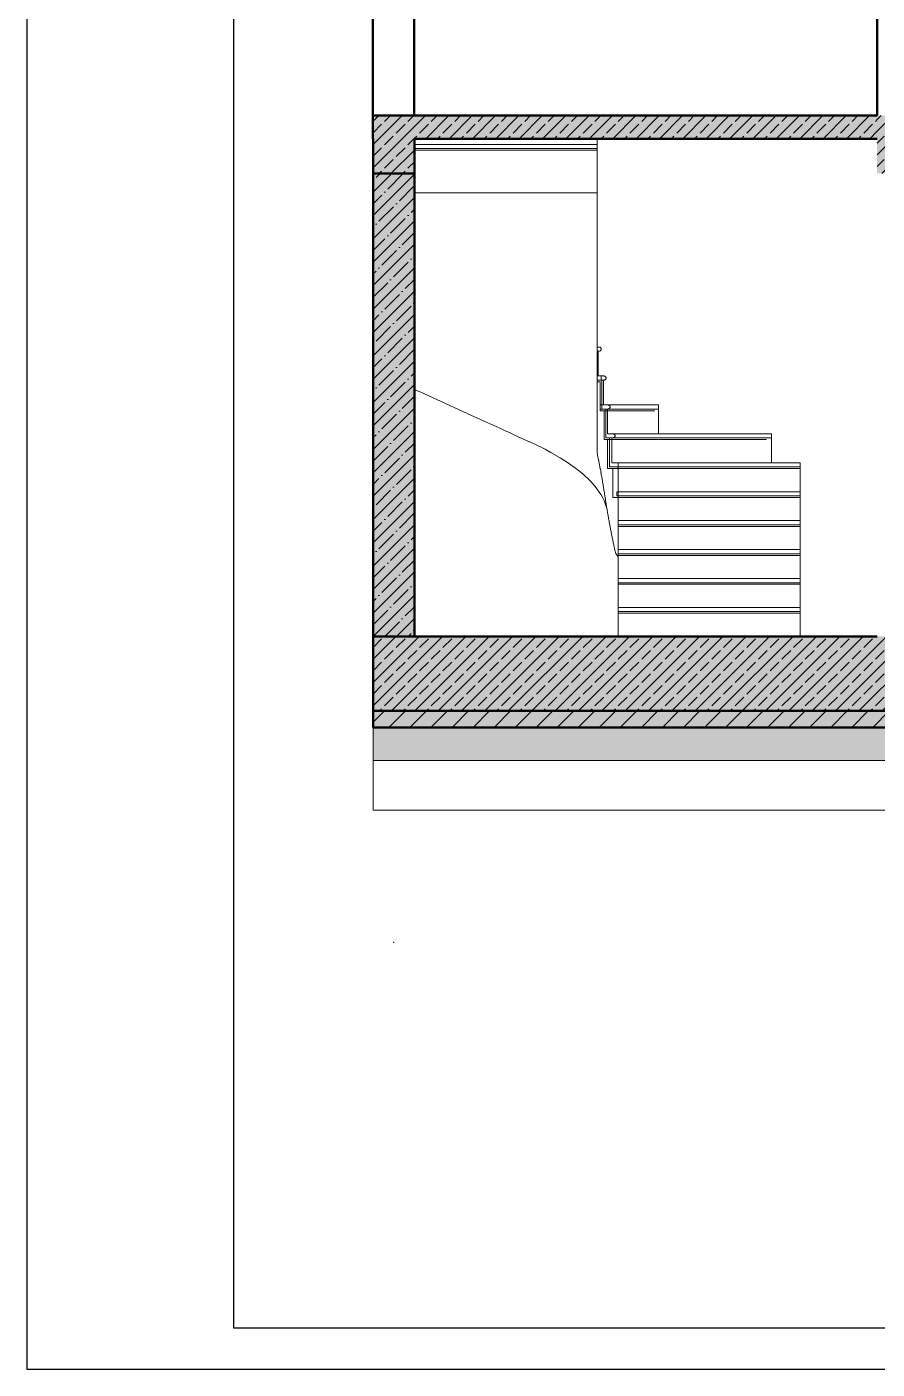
# Model space of a CAD drawing. Extents: x 1230 to 178568, y -18317 to 36108.
# Drawn here: x 157568 to 162713, y -18317 to -10199 of the extents above; entities that cross this region are included whole.
import ezdxf

# ---------------------------------------------------------------- set-up
doc = ezdxf.new("R2010")
doc.units = 0
doc.header["$LTSCALE"] = 5
doc.header["$MEASUREMENT"] = 0
doc.linetypes.add('- Осеви линии', pattern=[670.277762, 317.5, -176.388889, 0, -176.388874])
for name, color, linetype in [('1 _ Греди - Основни.Structural - Bearing', 7, 'Continuous'), ('1 _ Плочи - Основни.Structural - Bearing', 7, 'Continuous'), ('4 _ - Фрагмент - Чертежи.2D Elements', 7, 'Continuous'), ('6 _ - Конструктивни оси.Dimensioning', 7, 'Continuous'), ('7 _ - Основни елементи.2D Elements', 7, 'Continuous'), ('A-Furniture', 7, 'Continuous'), ('Structural - Bearing', 7, 'Continuous'), ('Structural - Stair & Railing', 7, 'Continuous')]:
    doc.layers.add(name, color=color, linetype=linetype)
doc.layers.add('stolboviii', color=12, linetype='Continuous', lineweight=40)
pattern_1 = [(45, (161677.34, -10735.72), (-70.7107, 70.7107), []), (45, (161641.99, -10700.36), (-70.7107, 70.7107), [75, -25])]

msp = doc.modelspace()

# ---------------------------------------------------------------- hatches: boundary and pattern name
at = {"linetype": 'Continuous', "lineweight": 15}
msp.add_hatch(color=9, dxfattribs=at).paths.add_polyline_path([(166563.3, -14335.7), (159663.3, -14335.7), (159663.3, -14435.7), (166563.3, -14435.7)])
at = {"linetype": 'Continuous', "lineweight": 15, "true_color": 0x3e3e3e}
h = msp.add_hatch(dxfattribs=at)
h.set_pattern_fill('MASONRY_BLOCK_0001', color=250, scale=499.999999, style=0, pattern_type=2)
h.set_pattern_definition([(45, (161677.345, -10735.72), (-63.6396, 63.6396), [])])
h.paths.add_polyline_path([(166563.3, -14335.7), (159663.3, -14335.7), (159663.3, -14435.7), (166563.3, -14435.7)])
at = {"linetype": 'Continuous', "lineweight": 20, "ltscale": 0.01, "true_color": 0x4e4e4e}
h = msp.add_hatch(dxfattribs=at)
h.set_pattern_fill('GRAVEL', color=251, scale=200)
h.set_pattern_definition([(228.0128, (159807.326, -14435.716), (-1600, -1800), [26.907, -2663.8176]), (184.96974, (159789.326, -14455.716), (2400, 200), [46.1736, -4571.185]), (132.51045, (159743.326, -14459.716), (2000, -2200), [32.5576, -3223.2065]), (267.27369, (159665.326, -14509.716), (200, 4000), [42.0476, -4162.7116]), (292.83365, (159663.326, -14551.716), (-1000, 2400), [41.231, -4081.8746]), (357.27369, (159679.326, -14589.716), (-4000, 200), [42.0476, -4162.7116]), (37.69424, (159721.326, -14591.7156), (-2600, -2000), [55.6058, -5504.9697]), (72.25533, (159765.326, -14557.7156), (1400, 4400), [52.4976, -5197.2643]), (121.42957, (159781.326, -14507.716), (-1600, 2600), [42.19, -4176.8146]), (175.23636, (159759.326, -14471.716), (2200, -200), [48.1664, -2360.1525]), (222.39744, (159711.326, -14467.7156), (-2400, -2200), [62.2896, -6166.675]), (138.81407, (159863.326, -14511.716), (-1400, 1200), [21.26, -2104.769]), (171.46923, (159847.326, -14497.716), (2600, -400), [40.4474, -4004.3023]), (225, (159807.33, -14491.72), (-2e-14, -200), [28.284, -254.5585]), (203.1986, (159793.326, -14467.716), (1000, 400), [15.2316, -1507.923]), (291.8014, (159779.326, -14473.716), (-200, 600), [21.5406, -1055.4924]), (30.96376, (159787.326, -14493.716), (600, 400), [34.986, -1131.2046]), (161.565, (159817.326, -14475.716), (400, -200), [25.298, -607.1573]), (16.38954, (159663.326, -14473.716), (2000, 600), [35.44, -3508.569]), (70.34618, (159697.326, -14463.716), (-800, -2200), [29.732, -2943.4815]), (293.1986, (159817.326, -14435.716), (-400, 1000), [30.463, -1492.6916]), (343.61046, (159829.326, -14463.716), (-2000, 600), [35.44, -3508.569]), (339.44395, (159663.326, -14597.716), (-1000, 400), [34.176, -1674.6247]), (294.77514, (159695.326, -14609.716), (-1000, 2200), [28.6356, -2834.9286]), (66.8014, (159819.326, -14635.716), (400, 1000), [30.463, -1492.6916]), (17.35402, (159831.326, -14607.716), (-2600, -800), [33.5262, -3319.0847]), (69.44395, (159721.326, -14635.716), (-400, -1000), [17.088, -1691.7127]), (101.3099, (159807.326, -14635.716), (-200, 800), [10.198, -1009.606]), (165.96376, (159805.326, -14625.716), (600, -200), [41.231, -783.39]), (186.009, (159765.326, -14615.716), (2000, 200), [38.21, -3782.7846]), (303.6901, (159787.326, -14511.716), (-200, 400), [28.8444, -692.266]), (353.15723, (159803.326, -14535.7156), (3400, -400), [50.3588, -4985.5125]), (60.9454, (159853.326, -14541.716), (-800, -1400), [20.591, -2038.535]), (90, (159863.33, -14523.72), (-200, 200), [12, -188]), (120.25644, (159761.326, -14609.716), (800, -1400), [27.785, -2750.704]), (48.01279, (159747.326, -14585.716), (1600, 1800), [53.8144, -2636.9104]), (0, (159783.33, -14545.72), (200, 200), [52, -148]), (325.30485, (159835.326, -14545.716), (2000, -1400), [31.623, -3130.655]), (254.0546, (159861.326, -14563.716), (-200, -800), [29.1204, -1426.9016]), (207.64598, (159853.326, -14591.716), (-3800, -2000), [47.413, -4693.895]), (175.42608, (159811.326, -14613.7156), (-2600, 200), [50.1598, -4965.8147])])
h.paths.add_polyline_path([(166563.7, -14435.7), (159663.3, -14435.7), (159663.3, -14635.7), (166563.7, -14635.7)])
at = {"layer": '1 _ Греди - Основни.Structural - Bearing', "linetype": 'Continuous', "lineweight": 15}
for points in [[(159913.3, -10735.7), (159663.3, -10735.7), (159663.3, -11085.7), (159913.3, -11085.7)], [(162963.3, -10735.7), (162713.3, -10735.7), (162713.3, -11085.7), (162963.3, -11085.7)]]:
    msp.add_hatch(color=9, dxfattribs=at).paths.add_polyline_path(points)
at = {"layer": '1 _ Греди - Основни.Structural - Bearing', "linetype": 'Continuous', "lineweight": 13, "true_color": 0x2b2b2b}
h = msp.add_hatch(dxfattribs=at)
h.set_pattern_fill('1_СТОМАНОБЕТОН_0001', color=250, scale=499.999999, style=0, pattern_type=2)
h.set_pattern_definition(pattern_1)
h.paths.add_polyline_path([(159913.3, -10735.7), (159663.3, -10735.7), (159663.3, -11085.7), (159913.3, -11085.7)])
h = msp.add_hatch(dxfattribs=at)
h.set_pattern_fill('1_СТОМАНОБЕТОН_0001', color=250, scale=499.999999, style=0, pattern_type=2)
h.set_pattern_definition(pattern_1)
h.paths.add_polyline_path([(162963.3, -10735.7), (162713.3, -10735.7), (162713.3, -11085.7), (162963.3, -11085.7)])
at = {"layer": '1 _ Плочи - Основни.Structural - Bearing', "linetype": 'Continuous', "lineweight": 15}
for points in [[(159913.3, -10735.7), (159913.3, -10875.7), (162713.3, -10875.7), (162713.3, -10735.7)], [(159913.3, -12160.7), (159913.3, -12135.7), (159913.3, -11085.7), (159663.3, -11085.7), (159663.3, -13885.7), (159913.3, -13885.7), (159913.3, -12518.1), (159913.3, -12345.7)]]:
    msp.add_hatch(color=9, dxfattribs=at).paths.add_polyline_path(points)
at = {"layer": '1 _ Плочи - Основни.Structural - Bearing', "linetype": 'Continuous', "lineweight": 13, "true_color": 0x2b2b2b}
h = msp.add_hatch(dxfattribs=at)
h.set_pattern_fill('1_СТОМАНОБЕТОН_0001', color=250, scale=499.999999, style=0, pattern_type=2)
h.set_pattern_definition(pattern_1)
h.paths.add_polyline_path([(159913.3, -10735.7), (159913.3, -10875.7), (162713.3, -10875.7), (162713.3, -10735.7)])
h = msp.add_hatch(dxfattribs=at)
h.set_pattern_fill('ANSI35', color=250, scale=400, style=0)
h.set_pattern_definition([(45, (159663.33, -13885.72), (-70.7107, 70.7107), []), (45, (159734.04, -13885.72), (-70.7107, 70.7107), [125, -25, 0, -25])])
h.paths.add_polyline_path([(159913.3, -11085.7), (159663.3, -11085.7), (159663.3, -13885.7), (159913.3, -13885.7), (159913.3, -12518.1), (159913.3, -12345.7), (159913.3, -12160.7), (159913.3, -12135.7)])
at = {"layer": 'A-Furniture', "linetype": 'Continuous', "lineweight": 0, "true_color": 0xeaeaea}
msp.add_hatch(color=254, dxfattribs=at).paths.add_polyline_path([(166563.7, -14635.7), (166563.7, -14435.7), (159663.3, -14435.7), (159663.3, -14635.7)])
at = {"layer": 'Structural - Bearing', "linetype": 'Continuous', "lineweight": 15}
msp.add_hatch(color=9, dxfattribs=at).paths.add_polyline_path([(159663.3, -13885.7), (159663.3, -14335.7), (166563.3, -14335.7), (166563.3, -13885.7)])
at = {"layer": 'Structural - Bearing', "linetype": 'Continuous', "lineweight": 13, "true_color": 0x2b2b2b}
h = msp.add_hatch(dxfattribs=at)
h.set_pattern_fill('1_СТОМАНОБЕТОН_0001', color=250, scale=499.999999, style=0, pattern_type=2)
h.set_pattern_definition(pattern_1)
h.paths.add_polyline_path([(159663.3, -13885.7), (159663.3, -14335.7), (166563.3, -14335.7), (166563.3, -13885.7)])

# ---------------------------------------------------------------- linework, layer by layer
at = {"color": 7, "linetype": 'Continuous', "lineweight": 50, "ltscale": 10, "flags": 128}
msp.add_lwpolyline([(166563.3, -14335.7), (159663.3, -14335.7), (159663.3, -14435.7), (166563.3, -14435.7)], close=True, dxfattribs=at)
at = {"layer": '1 _ Греди - Основни.Structural - Bearing', "color": 7, "linetype": 'Continuous', "lineweight": 50, "ltscale": 10}
for p, q in [((159912.9, -10735.7), (159663.3, -10735.7)), ((159913.3, -10735.7), (159912.9, -10735.7)), ((159663.3, -10875.7), (159663.3, -11085.7)), ((159913.3, -10875.7), (159913.3, -11085.7)), ((159913.3, -11085.7), (159663.3, -11085.7))]:
    msp.add_line(p, q, dxfattribs=at)
at = {"layer": '1 _ Плочи - Основни.Structural - Bearing', "color": 7, "linetype": 'Continuous', "lineweight": 50, "ltscale": 10}
for p, q in [((159662.9, -10735.7), (159662.9, -10875.7)), ((159663.3, -10735.7), (159662.9, -10735.7)), ((161012.9, -10735.7), (159913.3, -10735.7)), ((161172.9, -10735.7), (161012.9, -10735.7)), ((162712.9, -10735.7), (161172.9, -10735.7)), ((162713.3, -10735.7), (162712.9, -10735.7)), ((159663.3, -10875.7), (159662.9, -10875.7)), ((162713.3, -10875.7), (159913.3, -10875.7))]:
    msp.add_line(p, q, dxfattribs=at)
at = {"layer": '4 _ - Фрагмент - Чертежи.2D Elements', "color": 7, "linetype": 'Continuous', "lineweight": 25, "ltscale": 0.01}
msp.add_lwpolyline([(178568.5, -3467.1), (157568.5, -3467.1), (157568.5, -18317.1), (178568.5, -18317.1)], close=True, dxfattribs=at)
at = {"layer": '4 _ - Фрагмент - Чертежи.2D Elements', "linetype": 'Continuous', "lineweight": 25, "ltscale": 0.01}
msp.add_lwpolyline([(158818.5, -18067.1), (178318.5, -18067.1), (178318.5, -3717.1), (158818.5, -3717.1)], close=True, dxfattribs=at)
at = {"layer": '6 _ - Конструктивни оси.Dimensioning', "color": 250, "linetype": '- Осеви линии', "lineweight": 20, "ltscale": 10, "true_color": 0x3e3e3e}
msp.add_point((159787.9, -15735.7), dxfattribs=at)
msp.add_point((159787.9, -15735.7), dxfattribs=at)
msp.add_point((159787.9, -15735.7), dxfattribs=at)
msp.add_point((159787.9, -15735.7), dxfattribs=at)
at = {"layer": '7 _ - Основни елементи.2D Elements', "linetype": 'Continuous', "lineweight": 13, "ltscale": 10, "flags": 128}
for points in [[(161390.7, -12485.7), (161390.7, -12660.7)], [(162073.1, -12660.7), (162073.1, -12835.7)]]:
    msp.add_lwpolyline(points, dxfattribs=at)
at = {"layer": 'A-Furniture', "color": 250, "linetype": 'Continuous', "lineweight": 20, "ltscale": 10, "true_color": 0x3e3e3e, "flags": 128}
msp.add_lwpolyline([(166563.7, -14635.7), (159663.3, -14635.7), (159663.3, -14435.7), (166563.7, -14435.7)], close=True, dxfattribs=at)
at = {"layer": 'A-Furniture', "color": 253, "linetype": 'Continuous', "lineweight": 15, "ltscale": 10, "flags": 128}
msp.add_lwpolyline([(166563.7, -14935.7), (159663.3, -14935.7), (159663.3, -14635.7), (166563.7, -14635.7)], close=True, dxfattribs=at)
at = {"layer": 'stolboviii', "linetype": 'Continuous', "lineweight": 50}
for p, q in [((159662.9, -8185.7), (159662.9, -10735.7)), ((159912.9, -8185.7), (159912.9, -10735.7)), ((162712.9, -8185.7), (162712.9, -10735.7)), ((159663.3, -11085.7), (159663.3, -13885.7)), ((159913.3, -11085.7), (159913.3, -13885.7))]:
    msp.add_line(p, q, dxfattribs=at)
at = {"layer": 'Structural - Bearing', "color": 251, "linetype": 'Continuous', "lineweight": 20, "ltscale": 10, "true_color": 0x6a6a6a}
for p, q in [((159918.3, -10875.7), (159918.3, -10945.7)), ((159918.3, -12394.5), (159918.3, -13885.7))]:
    msp.add_line(p, q, dxfattribs=at)
at = {"layer": 'Structural - Bearing', "color": 7, "linetype": 'Continuous', "lineweight": 50, "ltscale": 10}
for p, q in [((159663.3, -13885.7), (159663.3, -14335.7)), ((159913.3, -13885.7), (159663.3, -13885.7)), ((162713.3, -13885.7), (159913.3, -13885.7)), ((166563.3, -14335.7), (159663.3, -14335.7))]:
    msp.add_line(p, q, dxfattribs=at)
at = {"layer": 'Structural - Stair & Railing', "linetype": 'Continuous', "lineweight": 15, "ltscale": 10}
for p, q in [((159918.3, -10875.7), (159918.3, -10910.7)), ((161018.3, -10875.7), (161018.3, -10910.7)), ((159918.3, -10935.7), (159918.3, -10910.7)), ((159918.3, -10910.7), (161018.3, -10910.7)), ((159918.3, -10935.7), (159918.3, -10945.7)), ((159918.3, -10935.7), (161018.3, -10935.7)), ((161018.3, -10935.7), (161018.3, -10910.7)), ((161018.3, -10935.7), (161018.3, -10945.7)), ((161018.3, -12135.7), (161028.9, -12135.7)), ((161018.3, -12160.7), (161025.7, -12160.7)), ((161028.9, -12160.7), (161018.3, -12160.7)), ((161025.7, -12310.7), (161025.7, -12160.7)), ((161025.7, -12160.7), (161028.9, -12160.7)), ((161028.9, -12135.7), (161031.6, -12135.9)), ((161031.6, -12160.5), (161028.9, -12160.7)), ((161031.6, -12135.9), (161034.2, -12136.5)), ((161034.2, -12160), (161031.6, -12160.5)), ((161034.2, -12136.5), (161036.6, -12137.4)), ((161036.6, -12159), (161034.2, -12160)), ((161036.6, -12137.4), (161038.9, -12138.6)), ((161038.9, -12157.8), (161036.6, -12159)), ((161038.9, -12138.6), (161040.8, -12140.2)), ((161040.8, -12156.3), (161038.9, -12157.8)), ((161040.8, -12140.2), (161042.3, -12142)), ((161042.3, -12154.5), (161040.8, -12156.3)), ((161042.3, -12142), (161043.3, -12143.7)), ((161043.3, -12152.8), (161042.3, -12154.5)), ((161043.3, -12152.8), (161043.3, -12143.7)), ((161043.3, -12143.7), (161043.5, -12143.9)), ((161043.5, -12152.5), (161043.3, -12152.8)), ((161043.5, -12143.9), (161044.2, -12146)), ((161044.2, -12150.4), (161043.5, -12152.5)), ((161044.2, -12146), (161044.4, -12148.2)), ((161044.4, -12148.2), (161044.2, -12150.4)), ((161018.3, -12310.7), (161043.3, -12310.7)), ((161018.3, -12310.7), (161025.7, -12310.7)), ((161018.3, -12335.7), (161043.3, -12335.7)), ((161025.7, -12310.7), (161043.3, -12310.7)), ((161043.3, -12310.7), (161060.1, -12310.7)), ((161043.3, -12335.7), (161043.3, -12310.7)), ((161043.3, -12335.7), (161057.6, -12335.7)), ((161043.3, -12335.7), (161047.4, -12335.7)), ((161060.1, -12335.7), (161043.3, -12335.7)), ((161043.3, -12335.7), (161047.4, -12335.7)), ((161047.4, -12335.7), (161047.4, -12485.7)), ((161057.6, -12485.7), (161057.6, -12335.7)), ((161057.6, -12335.7), (161060.1, -12335.7)), ((161060.1, -12310.7), (161062.3, -12310.9)), ((161062.3, -12335.5), (161060.1, -12335.7)), ((161062.3, -12310.9), (161064.5, -12311.5)), ((161064.5, -12335), (161062.3, -12335.5)), ((161064.5, -12311.5), (161066.5, -12312.4)), ((161066.5, -12334), (161064.5, -12335)), ((161066.5, -12312.4), (161068.3, -12313.6)), ((161068.3, -12332.8), (161066.5, -12334)), ((161068.3, -12313.6), (161069.9, -12315.2)), ((161069.9, -12331.3), (161068.3, -12332.8)), ((161069.9, -12315.2), (161071.1, -12317)), ((161071.1, -12329.5), (161069.9, -12331.3)), ((161071.1, -12317), (161072.1, -12318.9)), ((161072.1, -12327.5), (161071.1, -12329.5)), ((161072.1, -12318.9), (161072.7, -12321)), ((161072.7, -12325.4), (161072.1, -12327.5)), ((161072.7, -12321), (161072.9, -12323.2)), ((161072.9, -12323.2), (161072.7, -12325.4)), ((161037.2, -12485.7), (161057.6, -12485.7)), ((161047.4, -12510.7), (161047.4, -12485.7)), ((161057.6, -12485.7), (161084.1, -12485.7)), ((161390.7, -12485.7), (161084.1, -12485.7)), ((161084.1, -12485.7), (161086.4, -12485.9)), ((161086.4, -12485.9), (161088.6, -12486.5)), ((161088.6, -12486.5), (161090.6, -12487.4)), ((161090.6, -12487.4), (161092.5, -12488.6)), ((161092.5, -12488.6), (161094.1, -12490.2)), ((161094.1, -12490.2), (161095.4, -12492)), ((161095.4, -12492), (161096.3, -12493.9)), ((161096.3, -12493.9), (161096.9, -12496)), ((161096.9, -12500.4), (161096.3, -12502.5)), ((161096.9, -12496), (161097.1, -12498.2)), ((161097.1, -12498.2), (161096.9, -12500.4)), ((161037.2, -12510.7), (161047.4, -12510.7)), ((161047.4, -12510.7), (161071.1, -12510.7)), ((161071.1, -12510.7), (161071.1, -12660.7)), ((161081.5, -12510.7), (161071.1, -12510.7)), ((161081.5, -12660.7), (161081.5, -12510.7)), ((161084.1, -12510.7), (161081.5, -12510.7)), ((161081.5, -12510.7), (161084.1, -12510.7)), ((161086.4, -12510.5), (161084.1, -12510.7)), ((161084.1, -12510.7), (161390.7, -12510.7)), ((161088.6, -12510), (161086.4, -12510.5)), ((161090.6, -12509), (161088.6, -12510)), ((161092.5, -12507.8), (161090.6, -12509)), ((161094.1, -12506.3), (161092.5, -12507.8)), ((161095.4, -12504.5), (161094.1, -12506.3)), ((161096.3, -12502.5), (161095.4, -12504.5)), ((161071.1, -12685.7), (161071.1, -12660.7)), ((161081.5, -12660.7), (161111.3, -12660.7)), ((161388.1, -12660.7), (161081.5, -12660.7)), ((162073.1, -12660.7), (161111.3, -12660.7)), ((161111.3, -12660.7), (161114.2, -12660.9)), ((161114.2, -12660.9), (161117, -12661.5)), ((161117, -12661.5), (161119.7, -12662.4)), ((161119.7, -12662.4), (161122, -12663.6)), ((161122, -12663.6), (161124.1, -12665.2)), ((161071.1, -12685.7), (161094.7, -12685.7)), ((161111.3, -12685.7), (161071.1, -12685.7)), ((161094.7, -12685.7), (161094.7, -12835.7)), ((161108, -12685.7), (161094.7, -12685.7)), ((161108, -12835.7), (161108, -12685.7)), ((161111.3, -12685.7), (161108, -12685.7)), ((161108, -12685.7), (161111.3, -12685.7)), ((161114.2, -12685.5), (161111.3, -12685.7)), ((161111.3, -12685.7), (162073.1, -12685.7)), ((161117, -12685), (161114.2, -12685.5)), ((161119.7, -12684), (161117, -12685)), ((161122, -12682.8), (161119.7, -12684)), ((161124.1, -12681.3), (161122, -12682.8)), ((161124.1, -12665.2), (161125.7, -12667)), ((161125.7, -12679.5), (161124.1, -12681.3)), ((161125.7, -12667), (161127, -12668.9)), ((161127, -12677.5), (161125.7, -12679.5)), ((161127, -12668.9), (161127.7, -12671)), ((161127.7, -12675.4), (161127, -12677.5)), ((161127.7, -12671), (161128, -12673.2)), ((161128, -12673.2), (161127.7, -12675.4)), ((161094.7, -12860.7), (161094.7, -12835.7)), ((161094.7, -12860.7), (161147.1, -12860.7)), ((161108, -12835.7), (161147.1, -12835.7)), ((161147.1, -12835.7), (161108, -12835.7)), ((162247.1, -12835.7), (161147.1, -12835.7)), ((161147.1, -12835.7), (161147.1, -12835.9)), ((161147.1, -12835.9), (161147.1, -12836.5)), ((161147.1, -12836.5), (161147.1, -12837.4)), ((161147.1, -12837.4), (161147.1, -12838.6)), ((161147.1, -12838.6), (161147.1, -12840.2)), ((161147.1, -12840.2), (161147.1, -12842)), ((161147.1, -12842), (161147.1, -12843.9)), ((161147.1, -12843.9), (161147.1, -12846)), ((161147.1, -12846), (161147.1, -12848.2)), ((161147.1, -12848.2), (161147.1, -12850.4)), ((161147.1, -12850.4), (161147.1, -12852.5)), ((161147.1, -12852.5), (161147.1, -12854.5)), ((161147.1, -12854.5), (161147.1, -12856.3)), ((161147.1, -12856.3), (161147.1, -12857.8)), ((161147.1, -12857.8), (161147.1, -12859)), ((161147.1, -12859), (161147.1, -12860)), ((161147.1, -12860), (161147.1, -12860.5)), ((161147.1, -12860.5), (161147.1, -12860.7)), ((161147.1, -13010.7), (161147.1, -12860.7)), ((162247.1, -12860.7), (161147.1, -12860.7)), ((161147.1, -12860.7), (162247.1, -12860.7)), ((162247.1, -12835.9), (162247.1, -12835.7)), ((162247.1, -12836.5), (162247.1, -12835.9)), ((162247.1, -12837.4), (162247.1, -12836.5)), ((162247.1, -12838.6), (162247.1, -12837.4)), ((162247.1, -12840.2), (162247.1, -12838.6)), ((162247.1, -12842), (162247.1, -12840.2)), ((162247.1, -12843.9), (162247.1, -12842)), ((162247.1, -12846), (162247.1, -12843.9)), ((162247.1, -12848.2), (162247.1, -12846)), ((162247.1, -12850.4), (162247.1, -12848.2)), ((162247.1, -12852.5), (162247.1, -12850.4)), ((162247.1, -12854.5), (162247.1, -12852.5)), ((162247.1, -12856.3), (162247.1, -12854.5)), ((162247.1, -12857.8), (162247.1, -12856.3)), ((162247.1, -12859), (162247.1, -12857.8)), ((162247.1, -12860), (162247.1, -12859)), ((162247.1, -12860.5), (162247.1, -12860)), ((162247.1, -12860.7), (162247.1, -12860.5)), ((162247.1, -13010.7), (162247.1, -12860.7)), ((161147.1, -13010.7), (161139.2, -13010.7)), ((161139.2, -13035.7), (161139.2, -13010.7)), ((161139.2, -13010.7), (161147.1, -13010.7)), ((161139.2, -13035.7), (161147.1, -13035.7)), ((162247.1, -13010.7), (161147.1, -13010.7)), ((161147.1, -13010.7), (161147.1, -13010.9)), ((161147.1, -13010.9), (161147.1, -13011.5)), ((161147.1, -13011.5), (161147.1, -13012.4)), ((161147.1, -13012.4), (161147.1, -13013.6)), ((161147.1, -13013.6), (161147.1, -13015.2)), ((161147.1, -13015.2), (161147.1, -13017)), ((161147.1, -13017), (161147.1, -13018.9)), ((161147.1, -13018.9), (161147.1, -13021)), ((161147.1, -13021), (161147.1, -13023.2)), ((161147.1, -13023.2), (161147.1, -13025.4)), ((161147.1, -13025.4), (161147.1, -13027.5)), ((161147.1, -13027.5), (161147.1, -13029.5)), ((161147.1, -13029.5), (161147.1, -13031.3)), ((161147.1, -13031.3), (161147.1, -13032.8)), ((161147.1, -13032.8), (161147.1, -13034)), ((161147.1, -13034), (161147.1, -13035)), ((161147.1, -13035), (161147.1, -13035.5)), ((161147.1, -13035.5), (161147.1, -13035.7)), ((161147.1, -13185.7), (161147.1, -13035.7)), ((161147.1, -13035.7), (162247.1, -13035.7)), ((162247.1, -13010.9), (162247.1, -13010.7)), ((162247.1, -13011.5), (162247.1, -13010.9)), ((162247.1, -13012.4), (162247.1, -13011.5)), ((162247.1, -13013.6), (162247.1, -13012.4)), ((162247.1, -13015.2), (162247.1, -13013.6)), ((162247.1, -13017), (162247.1, -13015.2)), ((162247.1, -13018.9), (162247.1, -13017)), ((162247.1, -13021), (162247.1, -13018.9)), ((162247.1, -13023.2), (162247.1, -13021)), ((162247.1, -13025.4), (162247.1, -13023.2)), ((162247.1, -13027.5), (162247.1, -13025.4)), ((162247.1, -13029.5), (162247.1, -13027.5)), ((162247.1, -13031.3), (162247.1, -13029.5)), ((162247.1, -13032.8), (162247.1, -13031.3)), ((162247.1, -13034), (162247.1, -13032.8)), ((162247.1, -13035), (162247.1, -13034)), ((162247.1, -13035.5), (162247.1, -13035)), ((162247.1, -13035.7), (162247.1, -13035.5)), ((162247.1, -13185.7), (162247.1, -13035.7)), ((162247.1, -13185.7), (161147.1, -13185.7)), ((161147.1, -13185.7), (161147.1, -13185.9)), ((161147.1, -13185.9), (161147.1, -13186.5)), ((161147.1, -13186.5), (161147.1, -13187.4)), ((161147.1, -13187.4), (161147.1, -13188.6)), ((161147.1, -13188.6), (161147.1, -13190.2)), ((161147.1, -13190.2), (161147.1, -13192)), ((161147.1, -13192), (161147.1, -13193.9)), ((161147.1, -13193.9), (161147.1, -13196)), ((161147.1, -13196), (161147.1, -13198.2)), ((161147.1, -13198.2), (161147.1, -13200.4)), ((161147.1, -13200.4), (161147.1, -13202.5)), ((161147.1, -13202.5), (161147.1, -13204.5)), ((161147.1, -13204.5), (161147.1, -13206.3)), ((161147.1, -13206.3), (161147.1, -13207.8)), ((161147.1, -13207.8), (161147.1, -13209)), ((161147.1, -13209), (161147.1, -13210)), ((161147.1, -13210), (161147.1, -13210.5)), ((161147.1, -13210.5), (161147.1, -13210.7)), ((161147.1, -13360.7), (161147.1, -13210.7)), ((161147.1, -13210.7), (162247.1, -13210.7)), ((162247.1, -13185.9), (162247.1, -13185.7)), ((162247.1, -13186.5), (162247.1, -13185.9)), ((162247.1, -13187.4), (162247.1, -13186.5)), ((162247.1, -13188.6), (162247.1, -13187.4)), ((162247.1, -13190.2), (162247.1, -13188.6)), ((162247.1, -13192), (162247.1, -13190.2)), ((162247.1, -13193.9), (162247.1, -13192)), ((162247.1, -13196), (162247.1, -13193.9)), ((162247.1, -13198.2), (162247.1, -13196)), ((162247.1, -13200.4), (162247.1, -13198.2)), ((162247.1, -13202.5), (162247.1, -13200.4)), ((162247.1, -13204.5), (162247.1, -13202.5)), ((162247.1, -13206.3), (162247.1, -13204.5)), ((162247.1, -13207.8), (162247.1, -13206.3)), ((162247.1, -13209), (162247.1, -13207.8)), ((162247.1, -13210), (162247.1, -13209)), ((162247.1, -13210.5), (162247.1, -13210)), ((162247.1, -13210.7), (162247.1, -13210.5)), ((162247.1, -13360.7), (162247.1, -13210.7)), ((162247.1, -13360.7), (161147.1, -13360.7)), ((161147.1, -13360.7), (161147.1, -13360.9)), ((161147.1, -13360.9), (161147.1, -13361.5)), ((161147.1, -13361.5), (161147.1, -13362.4)), ((161147.1, -13362.4), (161147.1, -13363.6)), ((161147.1, -13363.6), (161147.1, -13365.2)), ((161147.1, -13365.2), (161147.1, -13367)), ((161147.1, -13367), (161147.1, -13368.9)), ((161147.1, -13368.9), (161147.1, -13371)), ((161147.1, -13371), (161147.1, -13373.2)), ((161147.1, -13373.2), (161147.1, -13375.4)), ((161147.1, -13375.4), (161147.1, -13377.5)), ((161147.1, -13377.5), (161147.1, -13379.5)), ((161147.1, -13379.5), (161147.1, -13381.3)), ((161147.1, -13381.3), (161147.1, -13382.8)), ((161147.1, -13382.8), (161147.1, -13384)), ((161147.1, -13384), (161147.1, -13385)), ((161147.1, -13385), (161147.1, -13385.5)), ((161147.1, -13385.5), (161147.1, -13385.7)), ((161147.1, -13535.7), (161147.1, -13385.7)), ((161147.1, -13385.7), (162247.1, -13385.7)), ((162247.1, -13360.9), (162247.1, -13360.7)), ((162247.1, -13361.5), (162247.1, -13360.9)), ((162247.1, -13362.4), (162247.1, -13361.5)), ((162247.1, -13363.6), (162247.1, -13362.4)), ((162247.1, -13365.2), (162247.1, -13363.6)), ((162247.1, -13367), (162247.1, -13365.2)), ((162247.1, -13368.9), (162247.1, -13367)), ((162247.1, -13371), (162247.1, -13368.9)), ((162247.1, -13373.2), (162247.1, -13371)), ((162247.1, -13375.4), (162247.1, -13373.2)), ((162247.1, -13377.5), (162247.1, -13375.4)), ((162247.1, -13379.5), (162247.1, -13377.5)), ((162247.1, -13381.3), (162247.1, -13379.5)), ((162247.1, -13382.8), (162247.1, -13381.3)), ((162247.1, -13384), (162247.1, -13382.8)), ((162247.1, -13385), (162247.1, -13384)), ((162247.1, -13385.5), (162247.1, -13385)), ((162247.1, -13385.7), (162247.1, -13385.5)), ((162247.1, -13535.7), (162247.1, -13385.7)), ((162247.1, -13535.7), (161147.1, -13535.7)), ((161147.1, -13535.7), (161147.1, -13535.9)), ((161147.1, -13535.9), (161147.1, -13536.5)), ((161147.1, -13536.5), (161147.1, -13537.4)), ((161147.1, -13537.4), (161147.1, -13538.6)), ((161147.1, -13538.6), (161147.1, -13540.2)), ((161147.1, -13540.2), (161147.1, -13542)), ((161147.1, -13542), (161147.1, -13543.9)), ((161147.1, -13543.9), (161147.1, -13546)), ((161147.1, -13546), (161147.1, -13548.2)), ((161147.1, -13548.2), (161147.1, -13550.4)), ((161147.1, -13550.4), (161147.1, -13552.5)), ((161147.1, -13552.5), (161147.1, -13554.5)), ((161147.1, -13554.5), (161147.1, -13556.3)), ((161147.1, -13556.3), (161147.1, -13557.8)), ((162247.1, -13535.9), (162247.1, -13535.7)), ((162247.1, -13536.5), (162247.1, -13535.9)), ((162247.1, -13537.4), (162247.1, -13536.5)), ((162247.1, -13538.6), (162247.1, -13537.4)), ((162247.1, -13540.2), (162247.1, -13538.6)), ((162247.1, -13542), (162247.1, -13540.2)), ((162247.1, -13543.9), (162247.1, -13542)), ((162247.1, -13546), (162247.1, -13543.9)), ((162247.1, -13548.2), (162247.1, -13546)), ((162247.1, -13550.4), (162247.1, -13548.2)), ((162247.1, -13552.5), (162247.1, -13550.4)), ((162247.1, -13554.5), (162247.1, -13552.5)), ((162247.1, -13556.3), (162247.1, -13554.5)), ((162247.1, -13557.8), (162247.1, -13556.3)), ((161147.1, -13557.8), (161147.1, -13559)), ((161147.1, -13559), (161147.1, -13560)), ((161147.1, -13560), (161147.1, -13560.5)), ((161147.1, -13560.5), (161147.1, -13560.7)), ((161147.1, -13710.7), (161147.1, -13560.7)), ((161147.1, -13560.7), (162247.1, -13560.7)), ((162247.1, -13559), (162247.1, -13557.8)), ((162247.1, -13560), (162247.1, -13559)), ((162247.1, -13560.5), (162247.1, -13560)), ((162247.1, -13560.7), (162247.1, -13560.5)), ((162247.1, -13710.7), (162247.1, -13560.7)), ((162247.1, -13710.7), (161147.1, -13710.7)), ((161147.1, -13710.7), (161147.1, -13710.9)), ((161147.1, -13710.9), (161147.1, -13711.5)), ((161147.1, -13711.5), (161147.1, -13712.4)), ((161147.1, -13712.4), (161147.1, -13713.6)), ((161147.1, -13713.6), (161147.1, -13715.2)), ((161147.1, -13715.2), (161147.1, -13717)), ((161147.1, -13717), (161147.1, -13718.9)), ((161147.1, -13718.9), (161147.1, -13721)), ((162247.1, -13710.9), (162247.1, -13710.7)), ((162247.1, -13711.5), (162247.1, -13710.9)), ((162247.1, -13712.4), (162247.1, -13711.5)), ((162247.1, -13713.6), (162247.1, -13712.4)), ((162247.1, -13715.2), (162247.1, -13713.6)), ((162247.1, -13717), (162247.1, -13715.2)), ((162247.1, -13718.9), (162247.1, -13717)), ((162247.1, -13721), (162247.1, -13718.9)), ((161147.1, -13721), (161147.1, -13723.2)), ((161147.1, -13723.2), (161147.1, -13725.4)), ((161147.1, -13725.4), (161147.1, -13727.5)), ((161147.1, -13727.5), (161147.1, -13729.5)), ((161147.1, -13729.5), (161147.1, -13731.3)), ((161147.1, -13731.3), (161147.1, -13732.8)), ((161147.1, -13732.8), (161147.1, -13734)), ((161147.1, -13734), (161147.1, -13735)), ((161147.1, -13735), (161147.1, -13735.5)), ((161147.1, -13735.5), (161147.1, -13735.7)), ((161147.1, -13885.7), (161147.1, -13735.7)), ((161147.1, -13735.7), (162247.1, -13735.7)), ((162247.1, -13723.2), (162247.1, -13721)), ((162247.1, -13725.4), (162247.1, -13723.2)), ((162247.1, -13727.5), (162247.1, -13725.4)), ((162247.1, -13729.5), (162247.1, -13727.5)), ((162247.1, -13731.3), (162247.1, -13729.5)), ((162247.1, -13732.8), (162247.1, -13731.3)), ((162247.1, -13734), (162247.1, -13732.8)), ((162247.1, -13735), (162247.1, -13734)), ((162247.1, -13735.5), (162247.1, -13735)), ((162247.1, -13735.7), (162247.1, -13735.5)), ((162247.1, -13885.7), (162247.1, -13735.7))]:
    msp.add_line(p, q, dxfattribs=at)
at = {"layer": 'Structural - Stair & Railing', "linetype": 'Continuous', "lineweight": 13, "ltscale": 10}
for p, q in [((159918.3, -11203.4), (159918.3, -10945.7)), ((159918.3, -10945.7), (161018.3, -10945.7)), ((161018.3, -11203.4), (161018.3, -10945.7)), ((159918.3, -11203.4), (159918.3, -11232.6)), ((160193.3, -11203.4), (159918.3, -11203.4)), ((159918.3, -11232.6), (159918.3, -11261.8)), ((159918.3, -11261.8), (159918.3, -11290.9)), ((160743.3, -11203.4), (160193.3, -11203.4)), ((161018.3, -11203.4), (160743.3, -11203.4)), ((161018.3, -11232.6), (161018.3, -11203.4)), ((161018.3, -11261.8), (161018.3, -11232.6)), ((161018.3, -11291), (161018.3, -11261.8)), ((159918.3, -11290.9), (159918.3, -11320.1)), ((161018.3, -11320.1), (161018.3, -11291)), ((161018.3, -11349.3), (161018.3, -11320.1)), ((161018.3, -11378.5), (161018.3, -11349.3)), ((159918.3, -11436.8), (159918.3, -11465.9)), ((161018.3, -11407.7), (161018.3, -11378.5)), ((161018.3, -11436.8), (161018.3, -11407.7)), ((161018.3, -11466), (161018.3, -11436.8)), ((159918.3, -11465.9), (159918.3, -11495.1)), ((159918.3, -11495.1), (159918.3, -11524.3)), ((159918.3, -11524.3), (159918.3, -11553.4)), ((161018.3, -11495.2), (161018.3, -11466)), ((161018.3, -11524.3), (161018.3, -11495.2)), ((161018.3, -11553.4), (161018.3, -11524.3)), ((159918.3, -11553.4), (159918.3, -11582.6)), ((159918.3, -11582.6), (159918.3, -11611.8)), ((161018.3, -11582.6), (161018.3, -11553.4)), ((161018.3, -11611.7), (161018.3, -11582.6)), ((159918.3, -11611.8), (159918.3, -11641.1)), ((159918.3, -11641.1), (159918.3, -11670.3)), ((159918.3, -11670.3), (159918.3, -11699.7)), ((161018.3, -11640.7), (161018.3, -11611.7)), ((161018.3, -11669.8), (161018.3, -11640.7)), ((161018.3, -11699), (161018.3, -11669.8)), ((159918.3, -11699.7), (159918.3, -11729.1)), ((159918.3, -11729.1), (159918.3, -11758.6)), ((159918.3, -11758.6), (159918.3, -11788.1)), ((161018.3, -11728.1), (161018.3, -11699)), ((161018.3, -11757.5), (161018.3, -11728.1)), ((161018.3, -11786.9), (161018.3, -11757.5)), ((159918.3, -11788.1), (159918.3, -11817.8)), ((159918.3, -11817.8), (159918.3, -11847.5)), ((159918.3, -11847.5), (159918.3, -11877.3)), ((161018.3, -11817), (161018.3, -11786.9)), ((161018.3, -11847), (161018.3, -11817)), ((161018.3, -11878.3), (161018.3, -11847)), ((159918.3, -11877.3), (159918.3, -11907.2)), ((159918.3, -11907.2), (159918.3, -11937)), ((161018.3, -11909.6), (161018.3, -11878.3)), ((161018.3, -11943.3), (161018.3, -11909.6)), ((159918.3, -11937), (159918.3, -11966.7)), ((159918.3, -11966.7), (159918.3, -11996.5)), ((159918.3, -11996.5), (159918.3, -12026.3)), ((161018.3, -11977.1), (161018.3, -11943.3)), ((161018.3, -12013.3), (161018.3, -11977.1)), ((161018.3, -12049.5), (161018.3, -12013.3)), ((159918.3, -12026.3), (159918.3, -12054.4)), ((159918.3, -12054.4), (159918.3, -12082.5)), ((159918.3, -12082.5), (159918.3, -12105)), ((161018.3, -12091), (161018.3, -12049.5)), ((161018.3, -12132.5), (161018.3, -12091)), ((159918.3, -12105), (159918.3, -12127.4)), ((159918.3, -12127.4), (159918.3, -12128.4)), ((159918.3, -12128.4), (159918.3, -12129.4)), ((159918.3, -12129.4), (159918.3, -12141.4)), ((159918.3, -12141.4), (159918.3, -12153.5)), ((159918.3, -12153.5), (159918.3, -12157.4)), ((159918.3, -12157.4), (159918.3, -12161.3)), ((159918.3, -12161.3), (159918.3, -12168.5)), ((159918.3, -12168.5), (159918.3, -12175.7)), ((159918.3, -12175.7), (159918.3, -12176.9)), ((161018.3, -12174.2), (161018.3, -12132.5)), ((161018.3, -12215.9), (161018.3, -12174.2)), ((159918.3, -12176.9), (159918.3, -12178.1)), ((159918.3, -12178.1), (159918.3, -12181.8)), ((159918.3, -12181.8), (159918.3, -12189.1)), ((159918.3, -12189.1), (159918.3, -12192.8)), ((159918.3, -12192.8), (159918.3, -12205.7)), ((159918.3, -12205.7), (159918.3, -12218.7)), ((159918.3, -12218.7), (159918.3, -12227.6)), ((159918.3, -12227.6), (159918.3, -12236.5)), ((159918.3, -12236.5), (159918.3, -12240.8)), ((159918.3, -12240.8), (159918.3, -12245.2)), ((159918.3, -12245.2), (159918.3, -12259)), ((161018.3, -12218.9), (161018.3, -12215.9)), ((161018.3, -12221.9), (161018.3, -12218.9)), ((161018.3, -12259), (161018.3, -12221.9)), ((159918.3, -12259), (159918.3, -12272.9)), ((159918.3, -12272.9), (159918.3, -12286.8)), ((159918.3, -12286.8), (159918.3, -12300.7)), ((159918.3, -12300.7), (159918.3, -12314.7)), ((159918.3, -12314.7), (159918.3, -12328.7)), ((159918.3, -12328.7), (159918.3, -12336.8)), ((159918.3, -12336.8), (159918.3, -12344.9)), ((161018.3, -12296), (161018.3, -12259)), ((161018.3, -12313.3), (161018.3, -12296)), ((161018.3, -12330.6), (161018.3, -12313.3)), ((161018.3, -12376), (161018.3, -12330.6)), ((159918.3, -12344.9), (159918.3, -12352.3)), ((159918.3, -12352.3), (159918.3, -12359.7)), ((159918.3, -12359.7), (159918.3, -12362.1)), ((159918.3, -12362.1), (159918.3, -12363.6)), ((159918.3, -12363.6), (159918.3, -12365.4)), ((159918.3, -12365.4), (159918.3, -12366.6)), ((159918.3, -12366.6), (159918.3, -12371.4)), ((159918.3, -12371.4), (159918.3, -12372.1)), ((159918.3, -12372.1), (159918.3, -12377.6)), ((159918.3, -12377.6), (159918.3, -12377.8)), ((159918.3, -12377.8), (159918.3, -12382.5)), ((159918.3, -12382.5), (159918.3, -12383.2)), ((159918.3, -12383.2), (159918.3, -12387.6)), ((159918.3, -12387.6), (159918.3, -12390)), ((159918.3, -12390), (159918.3, -12391.2)), ((159918.3, -12391.2), (159918.3, -12393.8)), ((159918.3, -12393.8), (159918.3, -12394.5)), ((159918.3, -12394.5), (159926, -12397.7)), ((159926, -12397.7), (159953, -12408.7)), ((159953, -12408.7), (160255.2, -12547.2)), ((161037.2, -12345.7), (161018.3, -12345.7)), ((161018.3, -12421.5), (161018.3, -12376)), ((161037.2, -12520.7), (161037.2, -12345.7)), ((161018.3, -12432.4), (161018.3, -12421.5)), ((161018.3, -12443.3), (161018.3, -12432.4)), ((161018.3, -12482.9), (161018.3, -12443.3)), ((161018.3, -12562), (161018.3, -12482.9)), ((160259.5, -12549.2), (160255.2, -12547.2)), ((160259.5, -12549.2), (160306.1, -12570.4)), ((160317.7, -12575.7), (160306.1, -12570.4)), ((160317.7, -12575.7), (160357, -12593.7)), ((161018.3, -12601.5), (161018.3, -12562)), ((161060.8, -12520.7), (161037.2, -12520.7)), ((161060.8, -12695.7), (161060.8, -12520.7)), ((161060.8, -12520.7), (161367.4, -12520.7)), ((160375.8, -12602.3), (160357, -12593.7)), ((160375.8, -12602.3), (160408, -12616.9)), ((160433.9, -12628.8), (160408, -12616.9)), ((160433.9, -12628.8), (160458.9, -12640.2)), ((160492.1, -12655.4), (160458.9, -12640.2)), ((160492.1, -12655.4), (160509.8, -12663.4)), ((160550.2, -12681.9), (160509.8, -12663.4)), ((161018.3, -12607.9), (161018.3, -12601.5)), ((161018.3, -12614.2), (161018.3, -12607.9)), ((161018.3, -12618.5), (161018.3, -12614.2)), ((161018.3, -12622.8), (161018.3, -12618.5)), ((161018.3, -12624.9), (161018.3, -12622.8)), ((161018.3, -12627), (161018.3, -12624.9)), ((161018.3, -12633.6), (161018.3, -12627)), ((161018.3, -12640.2), (161018.3, -12633.6)), ((161018.3, -12646.7), (161018.3, -12640.2)), ((161018.3, -12653.3), (161018.3, -12646.7)), ((161018.3, -12658.7), (161018.3, -12653.3)), ((161018.3, -12664.2), (161018.3, -12658.7)), ((160550.2, -12681.9), (160560.7, -12686.7)), ((160608.4, -12708.5), (160560.7, -12686.7)), ((160608.4, -12708.5), (160611.6, -12709.9)), ((160611.6, -12709.9), (160650.4, -12727.7)), ((160650.4, -12727.7), (160687.7, -12745.4)), ((160680.3, -12741.9), (160712.9, -12758.3)), ((161018.3, -12667.5), (161018.3, -12664.2)), ((161018.3, -12670.7), (161018.3, -12667.5)), ((161018.3, -12674), (161018.3, -12670.7)), ((161018.3, -12677.3), (161018.3, -12674)), ((161018.3, -12686.8), (161018.3, -12677.3)), ((161018.3, -12687.3), (161018.3, -12686.8)), ((161018.3, -12696.7), (161018.3, -12687.3)), ((161018.3, -12705.8), (161018.3, -12696.7)), ((161018.3, -12707.3), (161018.3, -12705.8)), ((161018.3, -12716.2), (161018.3, -12707.3)), ((161018.3, -12731.2), (161018.3, -12716.2)), ((161018.3, -12737.1), (161018.3, -12731.2)), ((161018.3, -12751.5), (161018.3, -12737.1)), ((161081.4, -12695.7), (161060.8, -12695.7)), ((161081.4, -12870.7), (161081.4, -12695.7)), ((161081.4, -12695.7), (162043.2, -12695.7)), ((160695.3, -12749.5), (160703.8, -12753.9)), ((160703.8, -12753.9), (160738, -12772.6)), ((160738, -12772.6), (160770.7, -12791.2)), ((160770.1, -12790.9), (160801.9, -12809.8)), ((160794.8, -12805.6), (160824, -12823.9)), ((160824, -12823.9), (160852.1, -12842.6)), ((161018.3, -12764.4), (161018.3, -12751.5)), ((161018.3, -12774.7), (161018.3, -12764.4)), ((161018.3, -12776.3), (161018.3, -12774.7)), ((161020.4, -12787.4), (161018.3, -12776.3)), ((161023.1, -12800.9), (161020.4, -12787.4)), ((161026, -12810.2), (161023.1, -12800.9)), ((161028.7, -12824.5), (161026, -12810.2)), ((161031.7, -12840.1), (161028.7, -12824.5)), ((160852.1, -12842.6), (160878.7, -12861.3)), ((160878.2, -12860.8), (160897.8, -12875.5)), ((160897.8, -12875.5), (160921.4, -12894.2)), ((160921.4, -12894.2), (160943.4, -12912.9)), ((161033.3, -12845.5), (161031.7, -12840.1)), ((161036.1, -12861.5), (161033.3, -12845.5)), ((161038.1, -12872.1), (161036.1, -12861.5)), ((161038.5, -12873.8), (161038.1, -12872.1)), ((161040.4, -12884.5), (161038.5, -12873.8)), ((161042.4, -12895.8), (161040.4, -12884.5)), ((161042.5, -12896.3), (161042.4, -12895.8)), ((161044.4, -12907.6), (161042.5, -12896.3)), ((161114, -12870.7), (161081.4, -12870.7)), ((161114, -13045.7), (161114, -12870.7)), ((162247.1, -12870.7), (161114, -12870.7)), ((160943.4, -12912.9), (160965.1, -12932.8)), ((160965.1, -12932.8), (160985, -12952.7)), ((160968.1, -12935.9), (160979.6, -12947.6)), ((160979.6, -12947.6), (160995.8, -12965.6)), ((160995.8, -12965.6), (161013, -12986.2)), ((161013, -12986.2), (161028.2, -13006.9)), ((161045.6, -12913.6), (161044.4, -12907.6)), ((161046.7, -12919.6), (161045.6, -12913.6)), ((161047.8, -12925.6), (161046.7, -12919.6)), ((161049, -12931.6), (161047.8, -12925.6)), ((161050.1, -12938.8), (161049, -12931.6)), ((161051.3, -12945.9), (161050.1, -12938.8)), ((161052.4, -12953), (161051.3, -12945.9)), ((161053.6, -12960.1), (161052.4, -12953)), ((161054.7, -12967.2), (161053.6, -12960.1)), ((161055.9, -12974.3), (161054.7, -12967.2)), ((161057, -12981.4), (161055.9, -12974.3)), ((161058.2, -12988.6), (161057, -12981.4)), ((161059.3, -12995.7), (161058.2, -12988.6)), ((161028.2, -13006.9), (161041.7, -13027.5)), ((161053.3, -13048.2), (161041, -13026.4)), ((161053.3, -13048.2), (161062.6, -13066.8)), ((161060.5, -13002.8), (161059.3, -12995.7)), ((161061.6, -13009.9), (161060.5, -13002.8)), ((161061, -13063.5), (161068.3, -13081)), ((161062.7, -13017), (161061.6, -13009.9)), ((161064.1, -13025.3), (161062.7, -13017)), ((161065.4, -13033.6), (161064.1, -13025.3)), ((161066.4, -13040.1), (161065.4, -13033.6)), ((161067.3, -13046.6), (161066.4, -13040.1)), ((161068.7, -13055.7), (161067.3, -13046.6)), ((161070.1, -13064.7), (161068.7, -13055.7)), ((161071.5, -13073.7), (161070.1, -13064.7)), ((161147.1, -13045.7), (161114, -13045.7)), ((161147.1, -13045.7), (162247.1, -13045.7)), ((161068.3, -13081), (161074.4, -13099.4)), ((161072.9, -13082.8), (161071.5, -13073.7)), ((161074.1, -13089.7), (161072.9, -13082.8)), ((161075.3, -13096.7), (161074.1, -13089.7)), ((161074.4, -13099.4), (161078.9, -13117.7)), ((161076.5, -13103.7), (161075.3, -13096.7)), ((161077.7, -13110.7), (161076.5, -13103.7)), ((161078.9, -13117.7), (161077.7, -13110.7)), ((161080.1, -13124.7), (161078.9, -13117.7)), ((161081.3, -13131.7), (161080.1, -13124.7)), ((161082.5, -13138.7), (161081.3, -13131.7)), ((161083.8, -13145.7), (161082.5, -13138.7)), ((161085, -13152.7), (161083.8, -13145.7)), ((161086.2, -13159.7), (161085, -13152.7)), ((161087.4, -13166.7), (161086.2, -13159.7)), ((161088.6, -13173.2), (161087.4, -13166.7)), ((161089.8, -13179.8), (161088.6, -13173.2)), ((161091, -13186.3), (161089.8, -13179.8)), ((161092.2, -13192.9), (161091, -13186.3)), ((161093.5, -13199.6), (161092.2, -13192.9)), ((161094.7, -13206.3), (161093.5, -13199.6)), ((161095.9, -13212.9), (161094.7, -13206.3)), ((161097.1, -13219.6), (161095.9, -13212.9)), ((161098.3, -13226.3), (161097.1, -13219.6)), ((161099.6, -13232.9), (161098.3, -13226.3)), ((161147.1, -13220.7), (162247.1, -13220.7)), ((161100.8, -13239.5), (161099.6, -13232.9)), ((161102, -13246.1), (161100.8, -13239.5)), ((161103.3, -13252.3), (161102, -13246.1)), ((161104.5, -13258.4), (161103.3, -13252.3)), ((161105.7, -13264.6), (161104.5, -13258.4)), ((161106.9, -13270.7), (161105.7, -13264.6)), ((161108.2, -13276.9), (161106.9, -13270.7)), ((161109.4, -13283), (161108.2, -13276.9)), ((161110.6, -13289.2), (161109.4, -13283)), ((161111.9, -13295.3), (161110.6, -13289.2)), ((161113.1, -13301.4), (161111.9, -13295.3)), ((161114.3, -13307.6), (161113.1, -13301.4)), ((161115.6, -13313.7), (161114.3, -13307.6)), ((161116.8, -13319.9), (161115.6, -13313.7)), ((161118, -13326), (161116.8, -13319.9)), ((161119.3, -13332.2), (161118, -13326)), ((161120.5, -13338.3), (161119.3, -13332.2)), ((161121.7, -13344.5), (161120.5, -13338.3)), ((161123.3, -13351.7), (161121.7, -13344.5)), ((161124.8, -13359), (161123.3, -13351.7)), ((161126.4, -13365.1), (161124.8, -13359)), ((161128, -13371.1), (161126.4, -13365.1)), ((161130.2, -13377.4), (161128, -13371.1)), ((161130.5, -13377.8), (161130.2, -13377.4)), ((161132.8, -13384), (161130.5, -13377.8)), ((161133.7, -13385.8), (161132.8, -13384)), ((161134, -13386.1), (161133.7, -13385.8)), ((161134.9, -13387.9), (161134, -13386.1)), ((161136.4, -13390.7), (161134.9, -13387.9)), ((161137.2, -13391.6), (161136.4, -13390.7)), ((161138.7, -13394.4), (161137.2, -13391.6)), ((161140.2, -13397.1), (161138.7, -13394.4)), ((161141.4, -13398.3), (161140.2, -13397.1)), ((161142.9, -13400.9), (161141.4, -13398.3)), ((161144.7, -13403.7), (161142.9, -13400.9)), ((161147.1, -13405.6), (161144.7, -13403.7)), ((161147.1, -13395.7), (162247.1, -13395.7)), ((161147.1, -13570.7), (162247.1, -13570.7)), ((161147.1, -13745.7), (162247.1, -13745.7))]:
    msp.add_line(p, q, dxfattribs=at)

doc.saveas('drawing.dxf')
